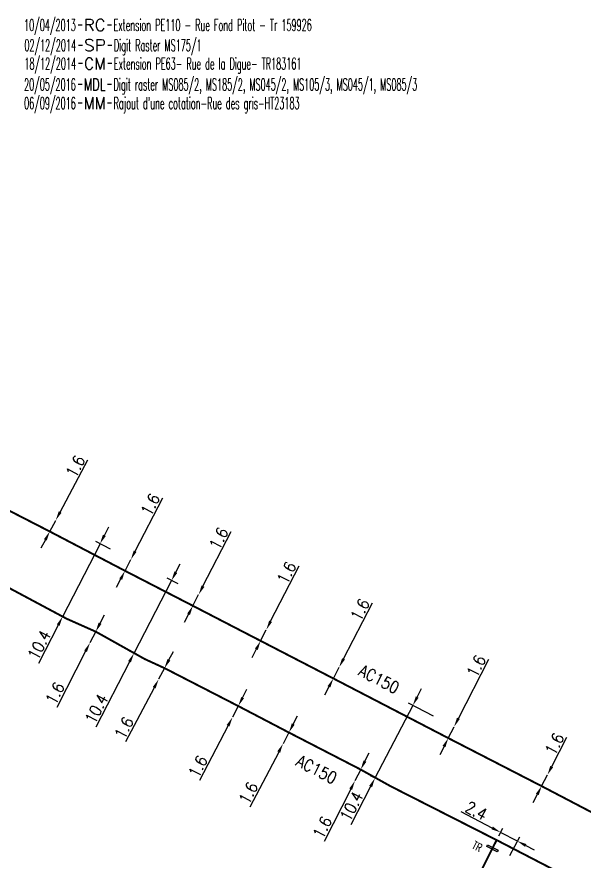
# Model space of a CAD drawing. Header units: millimetres. Extents: x 155997 to 157006, y 121209 to 122008.
# Drawn here: x 156129.6 to 156201.6, y 121880.6 to 121987.7 of the extents above; entities that cross this region are included whole.
import ezdxf
from ezdxf.enums import TextEntityAlignment as Align

# ---------------------------------------------------------------- set-up
doc = ezdxf.new("R2010")
doc.units = ezdxf.units.MM
doc.linetypes.add('L_25_AP', pattern=[2000, 1000, 1000])
doc.linetypes.add('L_25_PE', pattern=[2000, 1000, 1000])
doc.layers.get('0').update_dxf_attribs({"linetype": 'CONTINUOUS'})
for name, color, linetype in [('L_150', 1, 'CONTINUOUS'), ('L_340', 7, 'CONTINUOUS'), ('L_910', 7, 'CONTINUOUS')]:
    doc.layers.add(name, color=color, linetype=linetype)
doc.styles.get("Standard").update_dxf_attribs({"font": 'romans.shx', "width": 0.85})
doc.dimstyles.get("Standard").update_dxf_attribs({"dimtxt": 1.5, "dimasz": 1.2, "dimexe": 0.625, "dimexo": 0.625, "dimgap": 0.25, "dimtad": 1, "dimdec": 1, "dimzin": 0, "dimdsep": 46, "dimtxsty": 'Standard', "dimcen": -0.5, "dimadec": 0, "dimazin": 0, "dimtfac": 1, "dimtdec": 1, "dimtmove": 0, "dimatfit": 3, "dimfxl": 0, "dimtolj": 1, "dimtzin": 0, "dimarcsym": 0})

# ---------------------------------------------------------------- blocks, each defined once
blk = doc.blocks.new('GIS_MODF')
at = {"color": 0, "linetype": 'Continuous', "flags": 128}
for points in [[(-2.18, -0.01), (-1.68, -0.01)], [(1.52, -0.01), (2.02, -0.01)]]:
    blk.add_lwpolyline(points, dxfattribs=at)
at = {"color": 0, "linetype": 'Continuous', "width": 0.5}
blk.add_attdef('DATE', text='', height=1.5, dxfattribs=at).set_placement((-2.5, -0.8), align=Align.RIGHT)
at = {"color": 0, "linetype": 'Continuous', "width": 1.771291}
blk.add_attdef('USER', text='', height=1.5, dxfattribs=at).set_placement((-1.51, -0.8), (1.28, -0.8), align=Align.FIT)
at = {"color": 0, "linetype": 'Continuous', "width": 0.5}
blk.add_attdef('DESC', (2.29, -0.8), '', height=1.5, dxfattribs=at)
blk = doc.blocks.new('*D615')
at = {"layer": 'L_150', "color": 0, "linetype": 'Continuous', "lineweight": -2, "transparency": 16777216}
for p, q in [((156173.78, 121893.26), (156174.33, 121894.33)), ((156173.24, 121892.19), (156172.51, 121890.76)), ((156171.97, 121889.69), (156168.59, 121883.06))]:
    blk.add_line(p, q, dxfattribs=at)
at = {"layer": 'L_150', "color": 0, "linetype": 'Continuous', "transparency": 16777216}
for points in [[(156173.6, 121893.35), (156173.96, 121893.17), (156173.24, 121892.19)], [(156171.79, 121889.78), (156172.15, 121889.6), (156172.51, 121890.76)]]:
    blk.add_solid(points, dxfattribs=at)
at = {"layer": 'L_150', "color": 0, "linetype": 'Continuous', "transparency": 16777216, "insert": (156168.38, 121884.85), "char_height": 1.5, "attachment_point": 5, "rotation": 63.0313}
blk.add_mtext('\\A1;1.6', dxfattribs=at)
blk = doc.blocks.new('*D616')
at = {"layer": 'L_150', "color": 0, "linetype": 'Continuous', "lineweight": -2, "transparency": 16777216}
for p, q in [((156164.69, 121897.95), (156165.24, 121899.02)), ((156164.13, 121896.89), (156163.39, 121895.47)), ((156162.84, 121894.41), (156159.2, 121887.43))]:
    blk.add_line(p, q, dxfattribs=at)
at = {"layer": 'L_150', "color": 0, "linetype": 'Continuous', "transparency": 16777216}
for points in [[(156164.51, 121898.05), (156164.86, 121897.86), (156164.13, 121896.89)], [(156162.66, 121894.5), (156163.02, 121894.32), (156163.39, 121895.47)]]:
    blk.add_solid(points, dxfattribs=at)
at = {"layer": 'L_150', "color": 0, "linetype": 'Continuous', "transparency": 16777216, "insert": (156159, 121889.21), "char_height": 1.5, "attachment_point": 5, "rotation": 62.4631}
blk.add_mtext('\\A1;1.6', dxfattribs=at)
blk = doc.blocks.new('*D617')
at = {"layer": 'L_150', "color": 0, "linetype": 'Continuous', "lineweight": -2, "transparency": 16777216}
for p, q in [((156158.27, 121901.31), (156158.82, 121902.38)), ((156157.71, 121900.25), (156156.98, 121898.83)), ((156156.42, 121897.76), (156152.8, 121890.78))]:
    blk.add_line(p, q, dxfattribs=at)
at = {"layer": 'L_150', "color": 0, "linetype": 'Continuous', "transparency": 16777216}
for points in [[(156158.09, 121901.4), (156158.44, 121901.22), (156157.71, 121900.25)], [(156156.25, 121897.85), (156156.6, 121897.67), (156156.98, 121898.83)]]:
    blk.add_solid(points, dxfattribs=at)
at = {"layer": 'L_150', "color": 0, "linetype": 'Continuous', "transparency": 16777216, "insert": (156152.61, 121892.57), "char_height": 1.5, "attachment_point": 5, "rotation": 62.583}
blk.add_mtext('\\A1;1.6', dxfattribs=at)
blk = doc.blocks.new('*D618')
at = {"layer": 'L_150', "color": 0, "linetype": 'Continuous', "lineweight": -2, "transparency": 16777216}
for p, q in [((156148.92, 121906.12), (156149.48, 121907.18)), ((156148.36, 121905.06), (156147.61, 121903.64)), ((156147.05, 121902.58), (156143.41, 121895.69))]:
    blk.add_line(p, q, dxfattribs=at)
at = {"layer": 'L_150', "color": 0, "linetype": 'Continuous', "transparency": 16777216}
for points in [[(156148.74, 121906.21), (156149.1, 121906.02), (156148.36, 121905.06)], [(156146.87, 121902.67), (156147.23, 121902.49), (156147.61, 121903.64)]]:
    blk.add_solid(points, dxfattribs=at)
at = {"layer": 'L_150', "color": 0, "linetype": 'Continuous', "transparency": 16777216, "insert": (156143.23, 121897.48), "char_height": 1.5, "attachment_point": 5, "rotation": 62.1531}
blk.add_mtext('\\A1;1.6', dxfattribs=at)
blk = doc.blocks.new('*D619')
at = {"layer": 'L_150', "color": 0, "linetype": 'Continuous', "lineweight": -2, "transparency": 16777216}
for p, q in [((156140.19, 121910.76), (156140.74, 121911.83)), ((156139.64, 121909.69), (156138.91, 121908.27)), ((156140.2, 121909.41), (156140.2, 121909.41)), ((156138.36, 121907.2), (156134.69, 121900.08))]:
    blk.add_line(p, q, dxfattribs=at)
at = {"layer": 'L_150', "color": 0, "linetype": 'Continuous', "transparency": 16777216}
for points in [[(156140.01, 121910.85), (156140.37, 121910.67), (156139.64, 121909.69)], [(156138.18, 121907.3), (156138.53, 121907.11), (156138.91, 121908.27)]]:
    blk.add_solid(points, dxfattribs=at)
at = {"layer": 'L_150', "color": 0, "linetype": 'Continuous', "transparency": 16777216, "insert": (156134.48, 121901.87), "char_height": 1.5, "attachment_point": 5, "rotation": 62.7337}
blk.add_mtext('\\A1;1.6', dxfattribs=at)
blk = doc.blocks.new('*D625')
at = {"layer": 'L_150', "color": 0, "linetype": 'Continuous', "lineweight": -2, "transparency": 16777216}
for p, q in [((156197.47, 121892.58), (156199.4, 121896.3)), ((156196.18, 121890.09), (156196.92, 121891.51)), ((156195.63, 121889.03), (156195.08, 121887.96))]:
    blk.add_line(p, q, dxfattribs=at)
at = {"layer": 'L_150', "color": 0, "linetype": 'Continuous', "transparency": 16777216}
for points in [[(156197.29, 121892.67), (156197.65, 121892.49), (156196.92, 121891.51)], [(156195.45, 121889.12), (156195.81, 121888.93), (156196.18, 121890.09)]]:
    blk.add_solid(points, dxfattribs=at)
at = {"layer": 'L_150', "color": 0, "linetype": 'Continuous', "transparency": 16777216, "insert": (156197.82, 121895.43), "char_height": 1.5, "attachment_point": 5, "rotation": 62.6004}
blk.add_mtext('\\A1;1.6', dxfattribs=at)
blk = doc.blocks.new('*D627')
at = {"layer": 'L_150', "color": 0, "linetype": 'Continuous', "lineweight": -2, "transparency": 16777216}
for p, q in [((156171.06, 121906.24), (156174.73, 121913.33)), ((156169.77, 121903.75), (156170.51, 121905.18)), ((156169.22, 121902.69), (156168.66, 121901.62))]:
    blk.add_line(p, q, dxfattribs=at)
at = {"layer": 'L_150', "color": 0, "linetype": 'Continuous', "transparency": 16777216}
for points in [[(156170.88, 121906.33), (156171.24, 121906.15), (156170.51, 121905.18)], [(156169.04, 121902.78), (156169.39, 121902.6), (156169.77, 121903.75)]]:
    blk.add_solid(points, dxfattribs=at)
at = {"layer": 'L_150', "color": 0, "linetype": 'Continuous', "transparency": 16777216, "insert": (156173.16, 121912.47), "char_height": 1.5, "attachment_point": 5, "rotation": 62.5957}
blk.add_mtext('\\A1;1.6', dxfattribs=at)
blk = doc.blocks.new('*D626')
at = {"layer": 'L_150', "color": 0, "linetype": 'Continuous', "lineweight": -2, "transparency": 16777216}
for p, q in [((156185.63, 121898.68), (156189.47, 121906.2)), ((156184.35, 121896.18), (156185.08, 121897.61)), ((156183.81, 121895.11), (156183.26, 121894.05))]:
    blk.add_line(p, q, dxfattribs=at)
at = {"layer": 'L_150', "color": 0, "linetype": 'Continuous', "transparency": 16777216}
for points in [[(156185.45, 121898.77), (156185.8, 121898.59), (156185.08, 121897.61)], [(156183.63, 121895.21), (156183.98, 121895.02), (156184.35, 121896.18)]]:
    blk.add_solid(points, dxfattribs=at)
at = {"layer": 'L_150', "color": 0, "linetype": 'Continuous', "transparency": 16777216, "insert": (156187.9, 121905.32), "char_height": 1.5, "attachment_point": 5, "rotation": 62.931}
blk.add_mtext('\\A1;1.6', dxfattribs=at)
blk = doc.blocks.new('*D628')
at = {"layer": 'L_150', "color": 0, "linetype": 'Continuous', "lineweight": -2, "transparency": 16777216}
for p, q in [((156161.82, 121911.01), (156165.42, 121918.04)), ((156160.55, 121908.52), (156161.27, 121909.94)), ((156160, 121907.45), (156159.45, 121906.38))]:
    blk.add_line(p, q, dxfattribs=at)
at = {"layer": 'L_150', "color": 0, "linetype": 'Continuous', "transparency": 16777216}
for points in [[(156161.64, 121911.1), (156162, 121910.92), (156161.27, 121909.94)], [(156159.82, 121907.54), (156160.18, 121907.36), (156160.55, 121908.52)]]:
    blk.add_solid(points, dxfattribs=at)
at = {"layer": 'L_150', "color": 0, "linetype": 'Continuous', "transparency": 16777216, "insert": (156163.85, 121917.17), "char_height": 1.5, "attachment_point": 5, "rotation": 62.8923}
blk.add_mtext('\\A1;1.6', dxfattribs=at)
blk = doc.blocks.new('*D629')
at = {"layer": 'L_150', "color": 0, "linetype": 'Continuous', "lineweight": -2, "transparency": 16777216}
for p, q in [((156153.24, 121915.46), (156156.82, 121922.39)), ((156151.96, 121912.97), (156152.69, 121914.39)), ((156151.41, 121911.9), (156150.86, 121910.84))]:
    blk.add_line(p, q, dxfattribs=at)
at = {"layer": 'L_150', "color": 0, "linetype": 'Continuous', "transparency": 16777216}
for points in [[(156153.06, 121915.55), (156153.42, 121915.37), (156152.69, 121914.39)], [(156151.23, 121912), (156151.59, 121911.81), (156151.96, 121912.97)]]:
    blk.add_solid(points, dxfattribs=at)
at = {"layer": 'L_150', "color": 0, "linetype": 'Continuous', "transparency": 16777216, "insert": (156155.24, 121921.52), "char_height": 1.5, "attachment_point": 5, "rotation": 62.721}
blk.add_mtext('\\A1;1.6', dxfattribs=at)
blk = doc.blocks.new('*D631')
at = {"layer": 'L_150', "color": 0, "linetype": 'Continuous', "lineweight": -2, "transparency": 16777216}
for p, q in [((156144.64, 121919.9), (156148.14, 121926.68)), ((156143.35, 121917.41), (156144.09, 121918.83)), ((156142.8, 121916.35), (156142.25, 121915.28))]:
    blk.add_line(p, q, dxfattribs=at)
at = {"layer": 'L_150', "color": 0, "linetype": 'Continuous', "transparency": 16777216}
for points in [[(156144.46, 121919.99), (156144.82, 121919.81), (156144.09, 121918.83)], [(156142.63, 121916.44), (156142.98, 121916.26), (156143.35, 121917.41)]]:
    blk.add_solid(points, dxfattribs=at)
at = {"layer": 'L_150', "color": 0, "linetype": 'Continuous', "transparency": 16777216, "insert": (156146.57, 121925.81), "char_height": 1.5, "attachment_point": 5, "rotation": 62.6865}
blk.add_mtext('\\A1;1.6', dxfattribs=at)
blk = doc.blocks.new('*D630')
at = {"layer": 'L_150', "color": 0, "linetype": 'Continuous', "lineweight": -2, "transparency": 16777216}
for p, q in [((156135.13, 121924.87), (156138.65, 121931.51)), ((156133.81, 121922.4), (156134.56, 121923.81)), ((156133.25, 121921.34), (156132.69, 121920.28))]:
    blk.add_line(p, q, dxfattribs=at)
at = {"layer": 'L_150', "color": 0, "linetype": 'Continuous', "transparency": 16777216}
for points in [[(156134.95, 121924.97), (156135.3, 121924.78), (156134.56, 121923.81)], [(156133.07, 121921.43), (156133.43, 121921.25), (156133.81, 121922.4)]]:
    blk.add_solid(points, dxfattribs=at)
at = {"layer": 'L_150', "color": 0, "linetype": 'Continuous', "transparency": 16777216, "insert": (156137.07, 121930.66), "char_height": 1.5, "attachment_point": 5, "rotation": 62.0177}
blk.add_mtext('\\A1;1.6', dxfattribs=at)
blk = doc.blocks.new('*D572')
at = {"layer": 'L_150', "color": 0, "linetype": 'Continuous', "lineweight": -2, "transparency": 16777216}
for p, q in [((156189.92, 121884.77), (156185.99, 121886.82)), ((156190.76, 121883.8), (156191.27, 121884.77)), ((156193.11, 121883.11), (156190.98, 121884.22)), ((156192.16, 121881.29), (156193.4, 121883.66)), ((156194.18, 121882.56), (156195.24, 121882))]:
    blk.add_line(p, q, dxfattribs=at)
at = {"layer": 'L_150', "color": 0, "linetype": 'Continuous', "transparency": 16777216}
for points in [[(156190.01, 121884.95), (156189.83, 121884.6), (156190.98, 121884.22)], [(156194.27, 121882.73), (156194.08, 121882.38), (156193.11, 121883.11)]]:
    blk.add_solid(points, dxfattribs=at)
at = {"layer": 'L_150', "color": 0, "linetype": 'Continuous', "transparency": 16777216, "insert": (156187.88, 121886.96), "char_height": 1.5, "attachment_point": 5, "rotation": 332.4909}
blk.add_mtext('\\A1;2.4', dxfattribs=at)
blk = doc.blocks.new('*D838')
at = {"layer": 'L_150', "color": 0, "linetype": 'Continuous', "lineweight": -2, "transparency": 16777216}
for p, q in [((156140.73, 121921.91), (156141.28, 121922.98)), ((156141.53, 121920.15), (156139.63, 121921.13)), ((156140.18, 121920.84), (156135.43, 121911.59)), ((156135.37, 121911.62), (156134.87, 121911.88)), ((156134.88, 121910.52), (156132.39, 121905.66))]:
    blk.add_line(p, q, dxfattribs=at)
at = {"layer": 'L_150', "color": 0, "linetype": 'Continuous', "transparency": 16777216}
for points in [[(156140.55, 121922), (156140.91, 121921.82), (156140.18, 121920.84)], [(156134.7, 121910.61), (156135.06, 121910.43), (156135.43, 121911.59)]]:
    blk.add_solid(points, dxfattribs=at)
at = {"layer": 'L_150', "color": 0, "linetype": 'Continuous', "transparency": 16777216, "insert": (156132.47, 121908.02), "char_height": 1.5, "attachment_point": 5, "rotation": 62.8131}
blk.add_mtext('\\A1;10.4', dxfattribs=at)
blk = doc.blocks.new('*D839')
at = {"layer": 'L_150', "color": 0, "linetype": 'Continuous', "lineweight": -2, "transparency": 16777216}
for p, q in [((156149.8, 121917.24), (156150.35, 121918.3)), ((156149.25, 121916.17), (156144.48, 121906.93)), ((156150.08, 121915.74), (156148.69, 121916.46)), ((156145.31, 121906.5), (156143.92, 121907.22)), ((156143.93, 121905.86), (156139.64, 121897.56))]:
    blk.add_line(p, q, dxfattribs=at)
at = {"layer": 'L_150', "color": 0, "linetype": 'Continuous', "transparency": 16777216}
for points in [[(156149.62, 121917.33), (156149.98, 121917.14), (156149.25, 121916.17)], [(156143.75, 121905.96), (156144.1, 121905.77), (156144.48, 121906.93)]]:
    blk.add_solid(points, dxfattribs=at)
at = {"layer": 'L_150', "color": 0, "linetype": 'Continuous', "transparency": 16777216, "insert": (156139.73, 121899.91), "char_height": 1.5, "attachment_point": 5, "rotation": 62.6864}
blk.add_mtext('\\A1;10.4', dxfattribs=at)
blk = doc.blocks.new('*D840')
at = {"layer": 'L_150', "color": 0, "linetype": 'Continuous', "lineweight": -2, "transparency": 16777216}
for p, q in [((156180.41, 121901.39), (156180.96, 121902.46)), ((156179.85, 121900.33), (156175.05, 121891.1)), ((156182.46, 121898.97), (156179.3, 121900.62)), ((156176.46, 121890.37), (156174.5, 121891.39)), ((156174.5, 121890.04), (156171.98, 121885.19))]:
    blk.add_line(p, q, dxfattribs=at)
at = {"layer": 'L_150', "color": 0, "linetype": 'Continuous', "transparency": 16777216}
for points in [[(156180.23, 121901.48), (156180.58, 121901.3), (156179.85, 121900.33)], [(156174.32, 121890.13), (156174.68, 121889.94), (156175.05, 121891.1)]]:
    blk.add_solid(points, dxfattribs=at)
at = {"layer": 'L_150', "color": 0, "linetype": 'Continuous', "transparency": 16777216, "insert": (156172.07, 121887.54), "char_height": 1.5, "attachment_point": 5, "rotation": 62.5131}
blk.add_mtext('\\A1;10.4', dxfattribs=at)
blk = doc.blocks.new('L_340_19')
at = {"linetype": 'Continuous'}
blk.add_hatch(color=0, dxfattribs=at).paths.add_polyline_path([(0.12, 0.75), (-0.12, 0.75), (-0.12, -0.75), (0.12, -0.75)])
at = {"color": 0, "linetype": 'Continuous'}
blk.add_lwpolyline([(-0.12, 0.75), (0.12, 0.75), (0.12, -0.75), (-0.12, -0.75)], close=True, dxfattribs=at)
at = {"color": 0, "linetype": 'Continuous', "width": 0.75}
for tag, height, flags, p in [('TR', 1, 8, (0, 1.98)), ('DEF_LEG', 1.2, 3, (0, -5)), ('DEF_COUP', 1.2, 3, (0, -7.5)), ('DEF_TYPE', 1.2, 3, (0, -10))]:
    blk.add_attdef(tag, text='', height=height, dxfattribs=dict(at, flags=flags)).set_placement(p, align=Align.MIDDLE)

msp = doc.modelspace()

# ---------------------------------------------------------------- linework, layer by layer
at = {"layer": 'L_150', "linetype": 'L_25_AP', "ltscale": 0.5, "const_width": 0.25, "flags": 128}
for points in [[(156566.84, 121681.8), (156570.86, 121688.59), (156571.06, 121688.93), (156560.55, 121694.92), (156545.99, 121703.35), (156535.16, 121709.37), (156525.88, 121714.71), (156510.21, 121723.57), (156490.43, 121734.93), (156480.34, 121740.65), (156469.82, 121746.73), (156462.38, 121751.06), (156462.38, 121751.06), (156462.38, 121751.06), (156456.31, 121754.23), (156455.44, 121754.73), (156454.58, 121755.22), (156453.7, 121755.91), (156442.87, 121761.76), (156434.46, 121766.28), (156428.25, 121769.62), (156421.85, 121773.24), (156412.78, 121777.93), (156395.63, 121786.84), (156385.13, 121792.28), (156344.09, 121813.53), (156323.92, 121824.07), (156312.53, 121829.94), (156297.62, 121837.65), (156288.19, 121842.55), (156278.23, 121847.72), (156266.18, 121853.9), (156256.41, 121858.94), (156247.37, 121863.57), (156235.62, 121869.7), (156235.62, 121869.7), (156224.32, 121875.5), (156216.22, 121879.6), (156196.18, 121890.09), (156184.35, 121896.18), (156169.77, 121903.75), (156160.55, 121908.52), (156151.96, 121912.97), (156143.35, 121917.41), (156133.81, 121922.4), (156123.79, 121927.55), (156114.61, 121932.24), (156104.64, 121937.46), (156094.8, 121942.62), (156081.41, 121949.63), (156080.87, 121949.92), (156080.46, 121950.14)], [(156023.6, 121848.11), (156026.74, 121854.43), (156046.99, 121894.6), (156058.31, 121916.98), (156061.25, 121922.95), (156070.45, 121941.63), (156074.96, 121942.96), (156076.77, 121942.03), (156077.39, 121941.71), (156080.21, 121940.27), (156081.97, 121939.38), (156092, 121934.14), (156097.19, 121931.45), (156104.04, 121927.95), (156113.57, 121922.97), (156115.15, 121922.06), (156126.98, 121916.13), (156135.93, 121911.34), (156139.64, 121909.69), (156145.86, 121906.21), (156148.36, 121905.06), (156157.71, 121900.25), (156164.13, 121896.89), (156173.24, 121892.19), (156177.02, 121890.08), (156190.48, 121883.24), (156200.04, 121878.28), (156214.22, 121870.76), (156218.2, 121868.96), (156223.19, 121866.36), (156227.57, 121863.93), (156240.99, 121857.15), (156250.43, 121852.31), (156254.8, 121849.86), (156259.02, 121847.94), (156271.82, 121841.26), (156276.77, 121838.55), (156285.22, 121834.23), (156290.01, 121831.68), (156303.37, 121824.72), (156313.25, 121819.59), (156325.72, 121813.1), (156342.66, 121804.38), (156351.15, 121800.01), (156383.12, 121783.55), (156401.66, 121773.89), (156414.97, 121766.87), (156417.23, 121765.68), (156417.77, 121754.98)], [(156190.48, 121883.24), (156189.95, 121882.2)]]:
    msp.add_lwpolyline(points, dxfattribs=at)
at = {"layer": 'L_150', "linetype": 'L_25_PE', "ltscale": 0.5, "const_width": 0.25, "flags": 128}
msp.add_lwpolyline([(156189.95, 121882.2), (156188.64, 121879.6), (156186.17, 121870.33), (156183.94, 121870.9), (156183.39, 121868.77), (156182.32, 121864.57), (156182.43, 121864.54), (156182.27, 121863.77), (156181.58, 121860.41)], dxfattribs=at)

# ---------------------------------------------------------------- block references
at = {"layer": 'L_340'}
ref = msp.add_blockref('L_340_19', (156189.95, 121882.2), dxfattribs=dict(at, rotation=63.23330937837054))
ref.add_attrib('TR', 'TR', dxfattribs={"layer": '0', "color": 0, "linetype": 'Continuous', "height": 1, "rotation": 332.899, "width": 0.75}).set_placement((156188.01, 121882.44), align=Align.MIDDLE)
at = {"layer": 'L_910'}
ref = msp.add_blockref('GIS_MODF', (156139.61, 121986.72), dxfattribs=at)
ref.add_attrib('DATE', '10/04/2013', dxfattribs={"layer": '0', "color": 0, "linetype": 'Continuous', "height": 1.5, "width": 0.5}).set_placement((156137.11, 121985.92), align=Align.RIGHT)
ref.add_attrib('USER', 'RC', dxfattribs={"layer": '0', "color": 0, "linetype": 'Continuous', "height": 1.5, "width": 0.99919}).set_placement((156138.11, 121985.92), (156140.89, 121985.92), align=Align.FIT)
ref.add_attrib('DESC', 'Extension PE110 - Rue Fond Pitot - Tr 159926', (156141.9, 121985.92), dxfattribs={"layer": '0', "color": 0, "linetype": 'Continuous', "height": 1.5, "width": 0.5})
ref = msp.add_blockref('GIS_MODF', (156139.65, 121984.14), dxfattribs=at)
ref.add_attrib('DATE', '02/12/2014', dxfattribs={"layer": '0', "color": 0, "linetype": 'Continuous', "height": 1.5, "width": 0.5}).set_placement((156137.15, 121983.35), align=Align.RIGHT)
ref.add_attrib('USER', 'SP', dxfattribs={"layer": '0', "color": 0, "linetype": 'Continuous', "height": 1.5, "width": 1.025485}).set_placement((156138.14, 121983.35), (156140.93, 121983.35), align=Align.FIT)
ref.add_attrib('DESC', 'Digit Raster MS175/1', (156141.94, 121983.35), dxfattribs={"layer": '0', "color": 0, "linetype": 'Continuous', "height": 1.5, "width": 0.5})
ref = msp.add_blockref('GIS_MODF', (156139.65, 121981.82), dxfattribs=at)
ref.add_attrib('DATE', '18/12/2014', dxfattribs={"layer": '0', "color": 0, "linetype": 'Continuous', "height": 1.5, "width": 0.5}).set_placement((156137.15, 121981.02), align=Align.RIGHT)
ref.add_attrib('USER', 'CM', dxfattribs={"layer": '0', "color": 0, "linetype": 'Continuous', "height": 1.5, "width": 0.950449}).set_placement((156138.14, 121981.02), (156140.93, 121981.02), align=Align.FIT)
ref.add_attrib('DESC', 'Extension PE63- Rue de la Digue- TR183161', (156141.94, 121981.02), dxfattribs={"layer": '0', "color": 0, "linetype": 'Continuous', "height": 1.5, "width": 0.5})
ref = msp.add_blockref('GIS_MODF', (156139.61, 121979.17), dxfattribs=at)
ref.add_attrib('DATE', '20/05/2016', dxfattribs={"layer": '0', "color": 0, "linetype": 'Continuous', "height": 1.5, "width": 0.5}).set_placement((156137.11, 121978.38), align=Align.RIGHT)
ref.add_attrib('USER', 'MDL', dxfattribs={"layer": '0', "color": 0, "linetype": 'Continuous', "height": 1.5, "width": 0.638826}).set_placement((156138.11, 121978.38), (156140.89, 121978.38), align=Align.FIT)
ref.add_attrib('DESC', 'Digit raster MS085/2, MS185/2, MS045/2, MS105/3, MS045/1, MS085/3', (156141.9, 121978.38), dxfattribs={"layer": '0', "color": 0, "linetype": 'Continuous', "height": 1.5, "width": 0.5})
ref = msp.add_blockref('GIS_MODF', (156139.61, 121976.8), dxfattribs=at)
ref.add_attrib('DATE', '06/09/2016', dxfattribs={"layer": '0', "color": 0, "linetype": 'Continuous', "height": 1.5, "width": 0.5}).set_placement((156137.11, 121976), align=Align.RIGHT)
ref.add_attrib('USER', 'MM', dxfattribs={"layer": '0', "color": 0, "linetype": 'Continuous', "height": 1.5, "width": 0.885646}).set_placement((156138.11, 121976), (156140.89, 121976), align=Align.FIT)
ref.add_attrib('DESC', "Rajout d'une cotation-Rue des gris-HT23183", (156141.9, 121976), dxfattribs={"layer": '0', "color": 0, "linetype": 'Continuous', "height": 1.5, "width": 0.5})

# ---------------------------------------------------------------- texts
at = {"layer": 'L_150', "linetype": 'Continuous', "width": 0.85}
for rotation, p in [(332.3381, (156172.82, 121904.25)), (332.6838, (156164.9, 121892.78))]:
    msp.add_text('AC150', height=1.5, rotation=rotation, dxfattribs=at).set_placement(p)

# ---------------------------------------------------------------- dimensions: what is measured, and where the dimension line sits
at = {"layer": 'L_150', "linetype": 'Continuous'}
for base, p1, p2, angle, picture, middle in [((156134.56, 121923.81), (156133.81, 121922.4), (156134.56, 121923.81), 242.0177, '*D630', (156137.95, 121930.19)), ((156144.09, 121918.83), (156143.35, 121917.41), (156144.09, 121918.83), 242.6865, '*D631', (156147.45, 121925.35)), ((156152.69, 121914.39), (156151.96, 121912.97), (156152.69, 121914.39), 242.721, '*D629', (156156.13, 121921.07)), ((156140.18, 121920.84), (156135.93, 121911.34), (156142.09, 121919.86), 242.8131, '*D838', (156133.36, 121907.56)), ((156149.25, 121916.17), (156145.86, 121906.21), (156150.64, 121915.45), 242.6864, '*D839', (156140.62, 121899.45)), ((156161.27, 121909.94), (156160.55, 121908.52), (156161.27, 121909.94), 242.8923, '*D628', (156164.74, 121916.71)), ((156170.51, 121905.18), (156169.77, 121903.75), (156170.51, 121905.18), 242.5957, '*D627', (156174.05, 121912.01)), ((156138.91, 121908.27), (156139.64, 121909.69), (156138.91, 121908.27), 62.7337, '*D619', (156135.37, 121901.41)), ((156147.61, 121903.64), (156148.36, 121905.06), (156147.61, 121903.64), 62.1531, '*D618', (156144.11, 121897.01)), ((156185.08, 121897.61), (156184.35, 121896.18), (156185.08, 121897.61), 242.931, '*D626', (156188.79, 121904.87)), ((156156.98, 121898.83), (156157.71, 121900.25), (156156.98, 121898.83), 62.583, '*D617', (156153.49, 121892.11)), ((156179.85, 121900.33), (156177.02, 121890.08), (156183.02, 121898.68), 242.5131, '*D840', (156172.96, 121887.08)), ((156163.39, 121895.47), (156164.13, 121896.89), (156163.39, 121895.47), 62.4631, '*D616', (156159.89, 121888.75)), ((156196.92, 121891.51), (156196.18, 121890.09), (156196.92, 121891.51), 242.6004, '*D625', (156198.71, 121894.97)), ((156172.51, 121890.76), (156173.24, 121892.19), (156172.51, 121890.76), 63.0313, '*D615', (156169.27, 121884.4)), ((156193.11, 121883.11), (156190.48, 121883.24), (156191.87, 121880.73), 152.4909, '*D572', (156187.42, 121886.07))]:
    dim = msp.add_linear_dim(base=base, p1=p1, p2=p2, angle=angle, dimstyle='Standard', override={"dimatfit": 0}, dxfattribs=at)
    dim.commit()
    dim.dimension.update_dxf_attribs({"geometry": picture, "text_midpoint": middle, "dimtype": 160})

doc.saveas('drawing.dxf')
